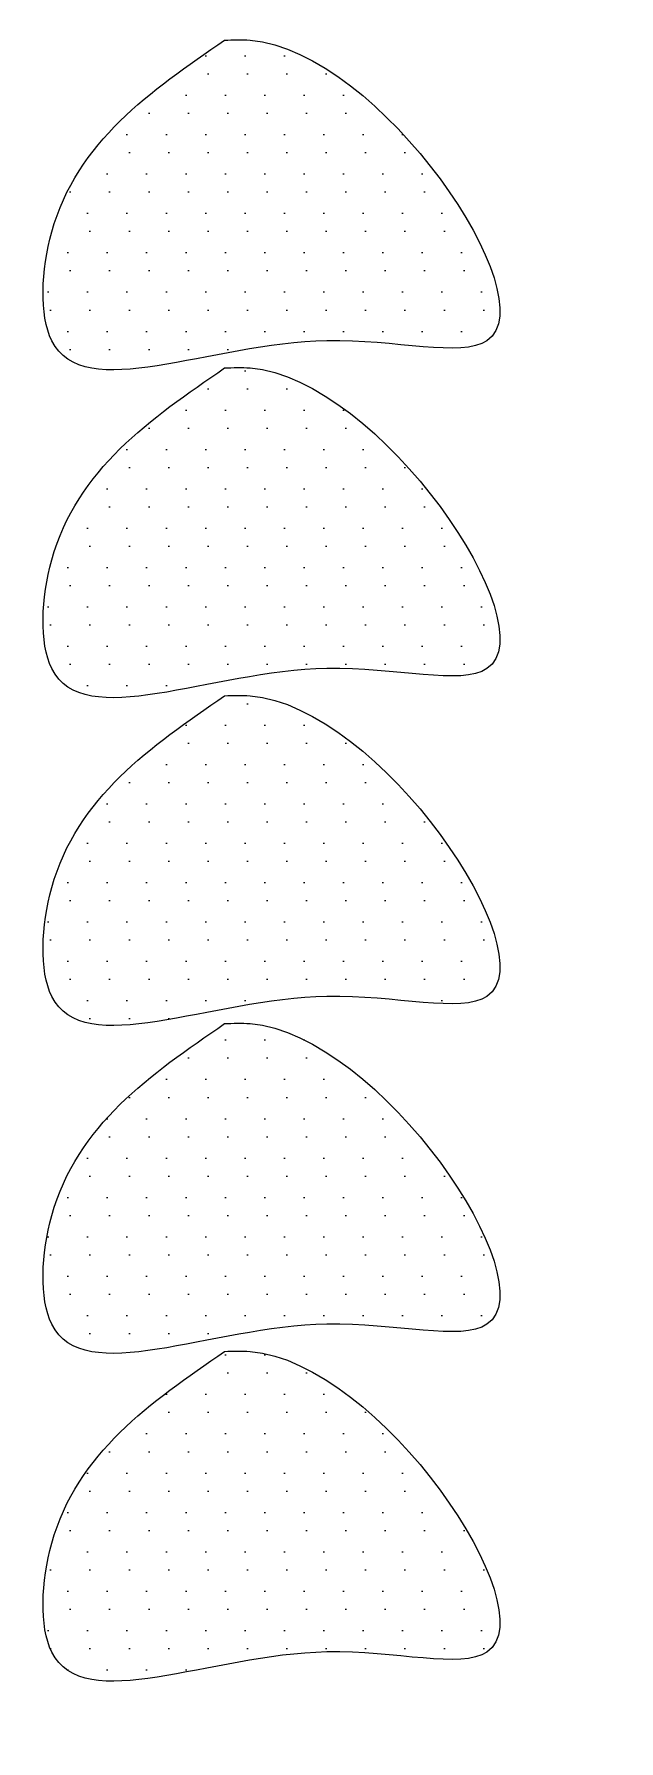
# Model space of a CAD drawing. Header units: metres. Extents: x 28.2 to 56.6, y 245.4 to 262.6.
# Drawn here: x 28.22 to 34.11, y 245.43 to 262.64 of the extents above.
import ezdxf

# ---------------------------------------------------------------- set-up
doc = ezdxf.new("R2010")
doc.units = ezdxf.units.M
pattern_1 = [(0, (-1509.90458, -114.7962), (0.1984375, 0.396875), [0, -0.396875])]
pattern_2 = [(0, (-2547.1613, -262.6487), (0.1984375, 0.396875), [0, -0.396875])]

msp = doc.modelspace()

# ---------------------------------------------------------------- hatches: boundary and pattern name
at = {"layer": '加固措施', "lineweight": -2}
h = msp.add_hatch(dxfattribs=at)
h.set_pattern_fill('DOTS', scale=0.5)
h.set_pattern_definition(pattern_1)
edge = h.paths.add_edge_path()
edge.add_spline(control_points=[(30.137, 262.575), (29.393, 262.064), (28.336, 261.338), (28.217, 258.649), (30.717, 259.884), (34.111, 258.917), (31.585, 262.635), (30.222, 262.578), (30.137, 262.575)], knot_values=[0, 0, 0, 0, 5.205471, 7.397577, 12.944796, 16.169923, 23.88441, 24.400432, 24.400432, 24.400432, 24.400432], degree=3, periodic=0)
h = msp.add_hatch(dxfattribs=at)
h.set_pattern_fill('DOTS', scale=0.5)
h.set_pattern_definition(pattern_1)
edge = h.paths.add_edge_path()
edge.add_spline(control_points=[(30.137, 262.575), (29.393, 262.064), (28.336, 261.338), (28.217, 258.649), (30.717, 259.884), (34.111, 258.917), (31.585, 262.635), (30.222, 262.578), (30.137, 262.575)], knot_values=[0, 0, 0, 0, 5.205471, 7.397577, 12.944796, 16.169923, 23.88441, 24.400432, 24.400432, 24.400432, 24.400432], degree=3, periodic=0)
h = msp.add_hatch(dxfattribs=at)
h.set_pattern_fill('DOTS', scale=0.5)
h.set_pattern_definition(pattern_1)
edge = h.paths.add_edge_path()
edge.add_spline(control_points=[(30.137, 259.27), (29.393, 258.759), (28.336, 258.033), (28.217, 255.344), (30.717, 256.579), (34.111, 255.612), (31.585, 259.331), (30.222, 259.274), (30.137, 259.27)], knot_values=[0, 0, 0, 0, 5.205471, 7.397577, 12.944796, 16.169923, 23.88441, 24.400432, 24.400432, 24.400432, 24.400432], degree=3, periodic=0)
h = msp.add_hatch(dxfattribs=at)
h.set_pattern_fill('DOTS', scale=0.5)
h.set_pattern_definition(pattern_1)
edge = h.paths.add_edge_path()
edge.add_spline(control_points=[(30.137, 259.27), (29.393, 258.759), (28.336, 258.033), (28.217, 255.344), (30.717, 256.579), (34.111, 255.612), (31.585, 259.331), (30.222, 259.274), (30.137, 259.27)], knot_values=[0, 0, 0, 0, 5.205471, 7.397577, 12.944796, 16.169923, 23.88441, 24.400432, 24.400432, 24.400432, 24.400432], degree=3, periodic=0)
h = msp.add_hatch(dxfattribs=at)
h.set_pattern_fill('DOTS', scale=0.5)
h.set_pattern_definition(pattern_1)
edge = h.paths.add_edge_path()
edge.add_spline(control_points=[(30.137, 255.965), (29.393, 255.454), (28.336, 254.728), (28.217, 252.039), (30.717, 253.274), (34.111, 252.307), (31.585, 256.026), (30.222, 255.969), (30.137, 255.965)], knot_values=[0, 0, 0, 0, 5.205471, 7.397577, 12.944796, 16.169923, 23.88441, 24.400432, 24.400432, 24.400432, 24.400432], degree=3, periodic=0)
h = msp.add_hatch(dxfattribs=at)
h.set_pattern_fill('DOTS', scale=0.5)
h.set_pattern_definition(pattern_1)
edge = h.paths.add_edge_path()
edge.add_spline(control_points=[(30.137, 255.965), (29.393, 255.454), (28.336, 254.728), (28.217, 252.039), (30.717, 253.274), (34.111, 252.307), (31.585, 256.026), (30.222, 255.969), (30.137, 255.965)], knot_values=[0, 0, 0, 0, 5.205471, 7.397577, 12.944796, 16.169923, 23.88441, 24.400432, 24.400432, 24.400432, 24.400432], degree=3, periodic=0)
h = msp.add_hatch(dxfattribs=at)
h.set_pattern_fill('DOTS', scale=0.5)
h.set_pattern_definition(pattern_1)
edge = h.paths.add_edge_path()
edge.add_spline(control_points=[(30.137, 252.66), (29.393, 252.149), (28.336, 251.423), (28.217, 248.734), (30.717, 249.969), (34.111, 249.002), (31.585, 252.721), (30.222, 252.664), (30.137, 252.66)], knot_values=[0, 0, 0, 0, 5.205471, 7.397577, 12.944796, 16.169923, 23.88441, 24.400432, 24.400432, 24.400432, 24.400432], degree=3, periodic=0)
h = msp.add_hatch(dxfattribs=at)
h.set_pattern_fill('DOTS', scale=0.5)
h.set_pattern_definition(pattern_1)
edge = h.paths.add_edge_path()
edge.add_spline(control_points=[(30.137, 252.66), (29.393, 252.149), (28.336, 251.423), (28.217, 248.734), (30.717, 249.969), (34.111, 249.002), (31.585, 252.721), (30.222, 252.664), (30.137, 252.66)], knot_values=[0, 0, 0, 0, 5.205471, 7.397577, 12.944796, 16.169923, 23.88441, 24.400432, 24.400432, 24.400432, 24.400432], degree=3, periodic=0)
h = msp.add_hatch(dxfattribs=at)
h.set_pattern_fill('DOTS', scale=0.5)
h.set_pattern_definition(pattern_1)
edge = h.paths.add_edge_path()
edge.add_spline(control_points=[(30.137, 249.355), (29.393, 248.845), (28.336, 248.118), (28.217, 245.429), (30.717, 246.665), (34.111, 245.697), (31.585, 249.416), (30.222, 249.359), (30.137, 249.355)], knot_values=[0, 0, 0, 0, 5.205471, 7.397577, 12.944796, 16.169923, 23.88441, 24.400432, 24.400432, 24.400432, 24.400432], degree=3, periodic=0)
h = msp.add_hatch(dxfattribs=at)
h.set_pattern_fill('DOTS', scale=0.5)
h.set_pattern_definition(pattern_1)
edge = h.paths.add_edge_path()
edge.add_spline(control_points=[(30.137, 249.355), (29.393, 248.845), (28.336, 248.118), (28.217, 245.429), (30.717, 246.665), (34.111, 245.697), (31.585, 249.416), (30.222, 249.359), (30.137, 249.355)], knot_values=[0, 0, 0, 0, 5.205471, 7.397577, 12.944796, 16.169923, 23.88441, 24.400432, 24.400432, 24.400432, 24.400432], degree=3, periodic=0)
at = {"layer": '病害', "lineweight": -2}
h = msp.add_hatch(dxfattribs=at)
h.set_pattern_fill('DOTS', color=4, scale=0.5, style=0)
h.set_pattern_definition(pattern_2)
edge = h.paths.add_edge_path()
edge.add_spline(control_points=[(30.137, 262.575), (29.393, 262.064), (28.336, 261.338), (28.217, 258.649), (30.717, 259.884), (34.111, 258.917), (31.585, 262.635), (30.222, 262.578), (30.137, 262.575)], knot_values=[0, 0, 0, 0, 1.041094, 1.479515, 2.588959, 3.233985, 4.776882, 4.880086, 4.880086, 4.880086, 4.880086], degree=3, periodic=0)
h = msp.add_hatch(dxfattribs=at)
h.set_pattern_fill('DOTS', color=4, scale=0.5, style=0)
h.set_pattern_definition(pattern_2)
edge = h.paths.add_edge_path()
edge.add_spline(control_points=[(30.137, 262.575), (29.393, 262.064), (28.336, 261.338), (28.217, 258.649), (30.717, 259.884), (34.111, 258.917), (31.585, 262.635), (30.222, 262.578), (30.137, 262.575)], knot_values=[0, 0, 0, 0, 1.041094, 1.479515, 2.588959, 3.233985, 4.776882, 4.880086, 4.880086, 4.880086, 4.880086], degree=3, periodic=0)
h = msp.add_hatch(dxfattribs=at)
h.set_pattern_fill('DOTS', color=4, scale=0.5, style=0)
h.set_pattern_definition(pattern_2)
edge = h.paths.add_edge_path()
edge.add_spline(control_points=[(30.137, 259.27), (29.393, 258.759), (28.336, 258.033), (28.217, 255.344), (30.717, 256.579), (34.111, 255.612), (31.585, 259.331), (30.222, 259.274), (30.137, 259.27)], knot_values=[0, 0, 0, 0, 1.041094, 1.479515, 2.588959, 3.233985, 4.776882, 4.880086, 4.880086, 4.880086, 4.880086], degree=3, periodic=0)
h = msp.add_hatch(dxfattribs=at)
h.set_pattern_fill('DOTS', color=4, scale=0.5, style=0)
h.set_pattern_definition(pattern_2)
edge = h.paths.add_edge_path()
edge.add_spline(control_points=[(30.137, 259.27), (29.393, 258.759), (28.336, 258.033), (28.217, 255.344), (30.717, 256.579), (34.111, 255.612), (31.585, 259.331), (30.222, 259.274), (30.137, 259.27)], knot_values=[0, 0, 0, 0, 1.041094, 1.479515, 2.588959, 3.233985, 4.776882, 4.880086, 4.880086, 4.880086, 4.880086], degree=3, periodic=0)
h = msp.add_hatch(dxfattribs=at)
h.set_pattern_fill('DOTS', color=4, scale=0.5, style=0)
h.set_pattern_definition(pattern_2)
edge = h.paths.add_edge_path()
edge.add_spline(control_points=[(30.137, 255.965), (29.393, 255.454), (28.336, 254.728), (28.217, 252.039), (30.717, 253.274), (34.111, 252.307), (31.585, 256.026), (30.222, 255.969), (30.137, 255.965)], knot_values=[0, 0, 0, 0, 1.041094, 1.479515, 2.588959, 3.233985, 4.776882, 4.880086, 4.880086, 4.880086, 4.880086], degree=3, periodic=0)
h = msp.add_hatch(dxfattribs=at)
h.set_pattern_fill('DOTS', color=4, scale=0.5, style=0)
h.set_pattern_definition(pattern_2)
edge = h.paths.add_edge_path()
edge.add_spline(control_points=[(30.137, 255.965), (29.393, 255.454), (28.336, 254.728), (28.217, 252.039), (30.717, 253.274), (34.111, 252.307), (31.585, 256.026), (30.222, 255.969), (30.137, 255.965)], knot_values=[0, 0, 0, 0, 1.041094, 1.479515, 2.588959, 3.233985, 4.776882, 4.880086, 4.880086, 4.880086, 4.880086], degree=3, periodic=0)
h = msp.add_hatch(dxfattribs=at)
h.set_pattern_fill('DOTS', color=4, scale=0.5, style=0)
h.set_pattern_definition(pattern_2)
edge = h.paths.add_edge_path()
edge.add_spline(control_points=[(30.137, 252.66), (29.393, 252.149), (28.336, 251.423), (28.217, 248.734), (30.717, 249.969), (34.111, 249.002), (31.585, 252.721), (30.222, 252.664), (30.137, 252.66)], knot_values=[0, 0, 0, 0, 1.041094, 1.479515, 2.588959, 3.233985, 4.776882, 4.880086, 4.880086, 4.880086, 4.880086], degree=3, periodic=0)
h = msp.add_hatch(dxfattribs=at)
h.set_pattern_fill('DOTS', color=4, scale=0.5, style=0)
h.set_pattern_definition(pattern_2)
edge = h.paths.add_edge_path()
edge.add_spline(control_points=[(30.137, 252.66), (29.393, 252.149), (28.336, 251.423), (28.217, 248.734), (30.717, 249.969), (34.111, 249.002), (31.585, 252.721), (30.222, 252.664), (30.137, 252.66)], knot_values=[0, 0, 0, 0, 1.041094, 1.479515, 2.588959, 3.233985, 4.776882, 4.880086, 4.880086, 4.880086, 4.880086], degree=3, periodic=0)
h = msp.add_hatch(dxfattribs=at)
h.set_pattern_fill('DOTS', color=4, scale=0.5, style=0)
h.set_pattern_definition(pattern_2)
edge = h.paths.add_edge_path()
edge.add_spline(control_points=[(30.137, 249.355), (29.393, 248.845), (28.336, 248.118), (28.217, 245.429), (30.717, 246.665), (34.111, 245.697), (31.585, 249.416), (30.222, 249.359), (30.137, 249.355)], knot_values=[0, 0, 0, 0, 1.041094, 1.479515, 2.588959, 3.233985, 4.776882, 4.880086, 4.880086, 4.880086, 4.880086], degree=3, periodic=0)
h = msp.add_hatch(dxfattribs=at)
h.set_pattern_fill('DOTS', color=4, scale=0.5, style=0)
h.set_pattern_definition(pattern_2)
edge = h.paths.add_edge_path()
edge.add_spline(control_points=[(30.137, 249.355), (29.393, 248.845), (28.336, 248.118), (28.217, 245.429), (30.717, 246.665), (34.111, 245.697), (31.585, 249.416), (30.222, 249.359), (30.137, 249.355)], knot_values=[0, 0, 0, 0, 1.041094, 1.479515, 2.588959, 3.233985, 4.776882, 4.880086, 4.880086, 4.880086, 4.880086], degree=3, periodic=0)

# ---------------------------------------------------------------- linework, layer by layer
at = {"lineweight": -2}
for points in [[(30.137, 262.575), (29.393, 262.064), (28.336, 261.338), (28.217, 258.649), (30.717, 259.884), (34.111, 258.917), (31.585, 262.635), (30.222, 262.578), (30.137, 262.575)], [(30.137, 262.575), (29.393, 262.064), (28.336, 261.338), (28.217, 258.649), (30.717, 259.884), (34.111, 258.917), (31.585, 262.635), (30.222, 262.578), (30.137, 262.575)], [(30.137, 259.27), (29.393, 258.759), (28.336, 258.033), (28.217, 255.344), (30.717, 256.579), (34.111, 255.612), (31.585, 259.331), (30.222, 259.274), (30.137, 259.27)], [(30.137, 259.27), (29.393, 258.759), (28.336, 258.033), (28.217, 255.344), (30.717, 256.579), (34.111, 255.612), (31.585, 259.331), (30.222, 259.274), (30.137, 259.27)], [(30.137, 255.965), (29.393, 255.454), (28.336, 254.728), (28.217, 252.039), (30.717, 253.274), (34.111, 252.307), (31.585, 256.026), (30.222, 255.969), (30.137, 255.965)], [(30.137, 255.965), (29.393, 255.454), (28.336, 254.728), (28.217, 252.039), (30.717, 253.274), (34.111, 252.307), (31.585, 256.026), (30.222, 255.969), (30.137, 255.965)], [(30.137, 252.66), (29.393, 252.149), (28.336, 251.423), (28.217, 248.734), (30.717, 249.969), (34.111, 249.002), (31.585, 252.721), (30.222, 252.664), (30.137, 252.66)], [(30.137, 252.66), (29.393, 252.149), (28.336, 251.423), (28.217, 248.734), (30.717, 249.969), (34.111, 249.002), (31.585, 252.721), (30.222, 252.664), (30.137, 252.66)], [(30.137, 249.355), (29.393, 248.845), (28.336, 248.118), (28.217, 245.429), (30.717, 246.665), (34.111, 245.697), (31.585, 249.416), (30.222, 249.359), (30.137, 249.355)], [(30.137, 249.355), (29.393, 248.845), (28.336, 248.118), (28.217, 245.429), (30.717, 246.665), (34.111, 245.697), (31.585, 249.416), (30.222, 249.359), (30.137, 249.355)]]:
    msp.add_open_spline(points, degree=3, knots=[0, 0, 0, 0, 2.602735, 3.698789, 6.472398, 8.084961, 11.942205, 12.200216, 12.200216, 12.200216, 12.200216], dxfattribs=at)

doc.saveas('drawing.dxf')
